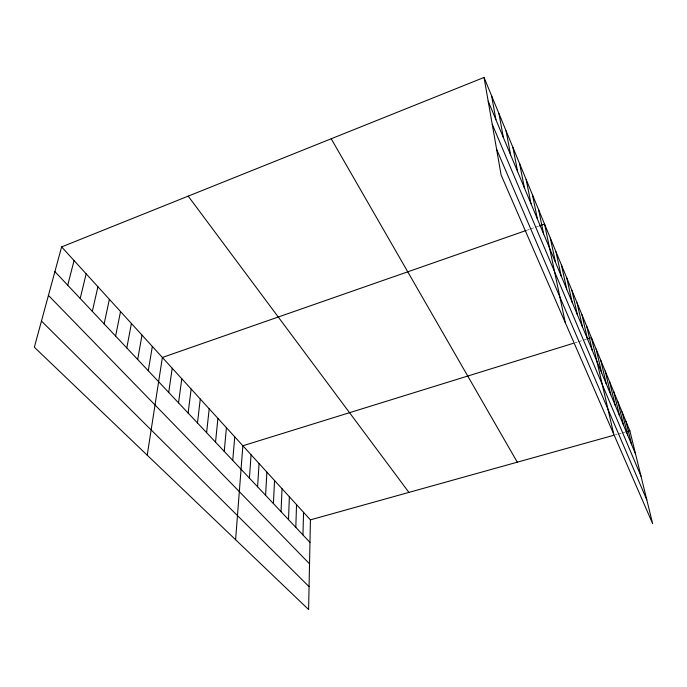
<?xml version="1.0" encoding="UTF-8"?>
<svg xmlns="http://www.w3.org/2000/svg" width="687" height="687" viewBox="0 0 687 687"><rect width="100%" height="100%" fill="white"/><g stroke="black" fill="none" stroke-linecap="round" stroke-linejoin="round"><path stroke-width="0.52" stroke-dasharray="3.44 2.58" d="M527.315 230.085L529.342 229.372M530.355 229.02L534.409 227.603M535.422 227.251L538.462 226.186M575.208 342.719L577.243 342.092M578.256 341.774L586.372 339.266M615.251 434.862L617.201 434.321M618.18 434.047L621.1 433.239M622.07 432.965L624.99 432.149"/><path stroke-width="1.03" d="M61.615 246.916L310.421 519.861L308.6 609.549L34.35 347.218L61.615 246.916L484.034 77.451L629.859 430.792L652.65 523.683L501.115 175.022L484.034 77.451M302.967 534.967L303.551 512.33M295.814 527.376L296.535 504.627M288.506 519.612L289.364 496.761M281.035 511.686L282.039 488.723M273.4 503.58L274.551 480.514M265.586 495.284L266.891 472.115M257.599 486.8L259.068 463.527M249.424 478.118L251.064 454.742M235.598 539.724L242.872 445.76L573.181 343.354M232.738 460.41L234.739 436.838M224.237 451.376L226.418 427.709M215.529 442.136L217.908 418.374M206.607 432.673L209.2 408.825M197.478 422.977L200.278 399.035M188.118 413.042L191.149 389.022M178.534 402.865L181.797 378.76M168.71 392.432L172.214 368.249M147.224 455.189L162.39 357.472L526.302 230.437M148.289 370.757L152.325 346.428M137.683 359.499L141.994 335.101M126.794 347.94L131.406 323.483M115.614 336.063L120.534 311.555M104.132 323.878L109.379 299.317M92.333 311.348L97.915 286.745M80.207 298.476L86.141 273.83M67.73 285.234L74.05 260.562M539.475 225.834L544.542 224.065L565.272 322.65M587.385 338.949L591.438 337.695L613.74 434.15M310.421 519.861L613.302 435.412M625.969 431.874L629.859 430.792M41.452 321.078L309.064 586.638M48.434 295.401L309.528 563.821M54.9 271.614L309.966 542.395M188.204 196.13L408.92 492.399M331.203 138.765L517.294 462.179M496.615 149.302L646.793 499.827M492.227 124.244L640.988 476.151M488.191 101.195L635.552 454.004M625.994 421.414L631.679 444.712M622.027 411.814L627.703 435.206M617.974 401.981L623.633 425.468M613.817 391.916L619.468 415.48M609.558 381.603L615.191 405.253M605.195 371.032L610.812 394.759M600.73 360.203L606.312 383.999M596.144 349.09L601.7 372.955M586.758 326.342L592.254 350.344M581.949 314.706L587.419 338.76M577.028 302.769L582.456 326.875M571.97 290.515L577.355 314.663M566.775 277.934L572.116 302.117M561.442 265.01L566.732 289.227M555.963 251.743L561.193 275.976M550.33 238.097L555.5 262.348M538.591 209.638L543.615 233.898M532.459 194.79L537.406 219.033M526.156 179.513L531.017 203.721M519.655 163.772L524.421 187.946M512.966 147.55L517.629 171.673M506.07 130.839L510.621 154.893M498.951 113.595L503.382 137.572M491.609 95.811L495.911 119.675"/></g></svg>
